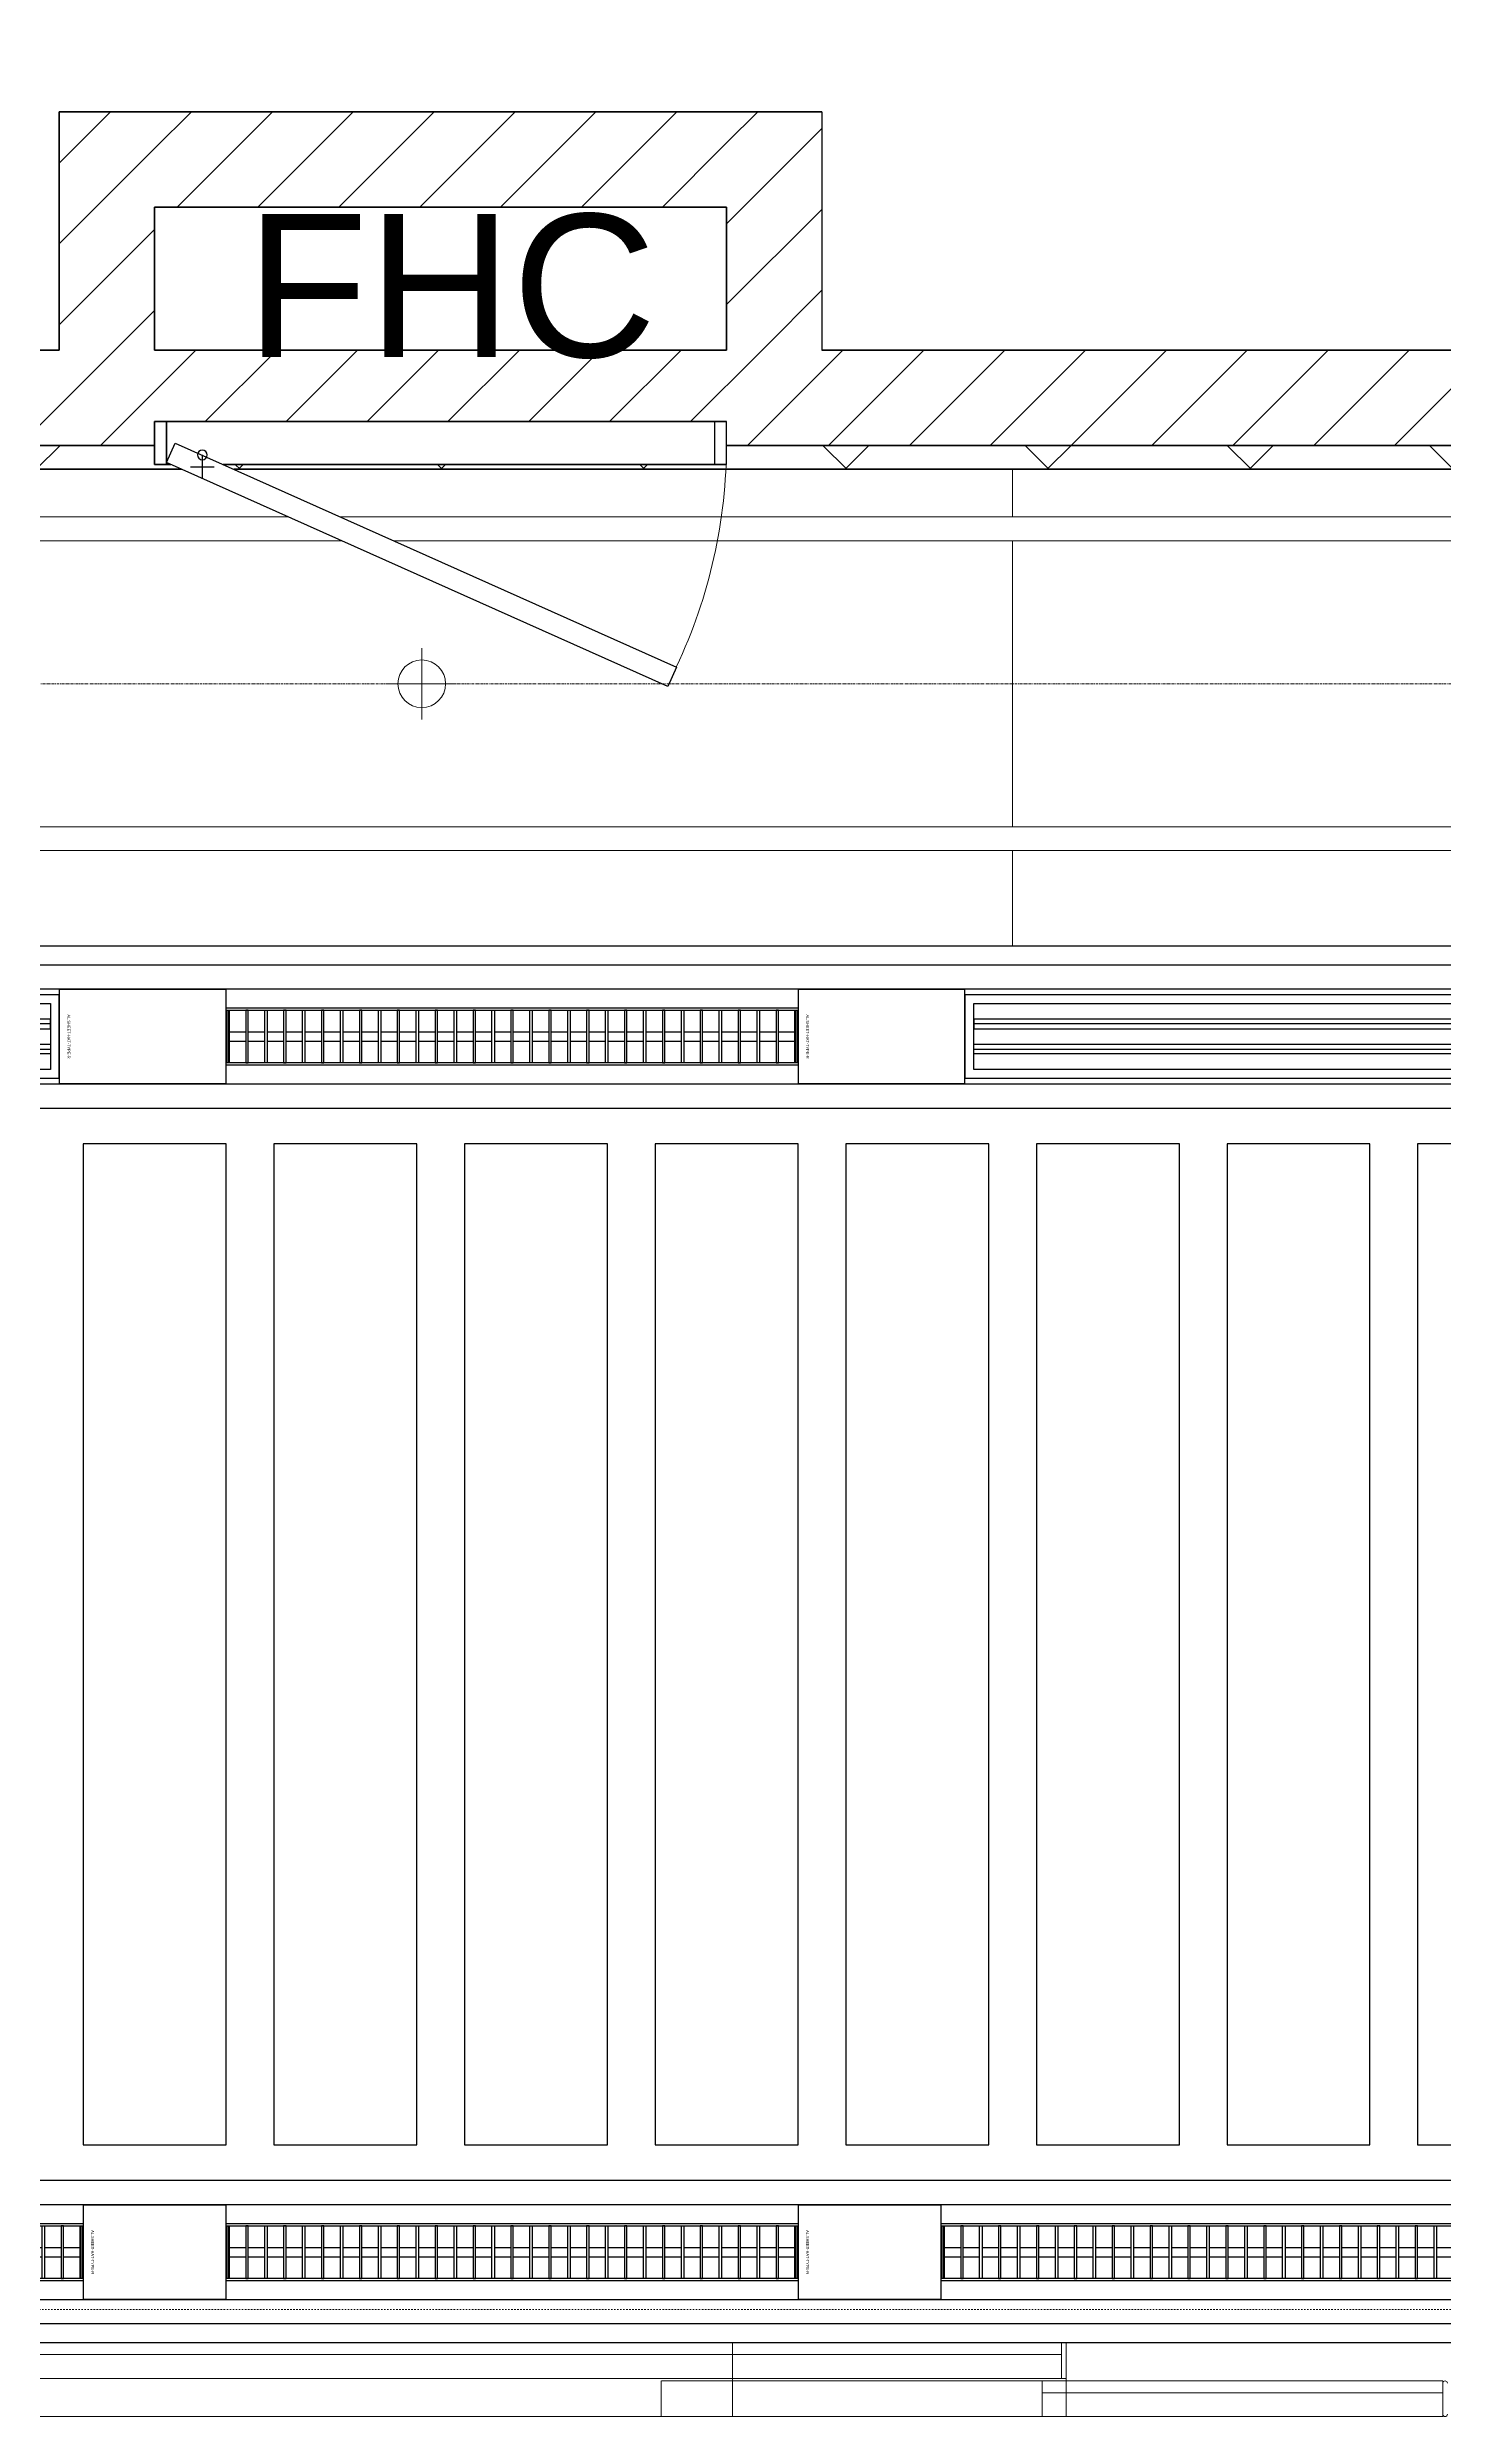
# Model space of a CAD drawing. Header units: millimetres. Extents: x -853228 to -744682, y -17776 to 32484.
# Drawn here: x -811807 to -808878, y -56 to 4914 of the extents above; entities that cross this region are included whole.
import ezdxf
from ezdxf.enums import TextEntityAlignment as Align
from ezdxf.xclip import XClip

# ---------------------------------------------------------------- set-up
doc = ezdxf.new("R2010")
doc.units = ezdxf.units.MM
doc.header["$XCLIPFRAME"] = 0
for name, pattern in [('DASH', [6.35, 3.175, -3.175]), ('DPA_Grid _ Level 100', [10, 5.5, -1.6, 1.3, -1.6]), ('DPA_Hidden 500', [1.4, 0.8, -0.6])]:
    doc.linetypes.add(name, pattern=pattern)
for name, color, linetype in [('000 - WIPEOUT', 250, 'Continuous'), ('001 - ASCESSORIES', 251, 'Continuous'), ('008 - LIGHTING', 1, 'Continuous'), ('A04_TUBE SERIES', 2, 'Continuous'), ('A11_ALU.SOLID SHEET', 2, 'Continuous')]:
    doc.layers.add(name, color=color, linetype=linetype)
for name, color, linetype, lineweight in [('A-DETL-GENF', 2, 'Continuous', 9), ('A-DETL-THIN', 1, 'Continuous', 25), ('A-DOOR', 3, 'Continuous', 25), ('A-DOOR-E', 2, 'Continuous', 25), ('A-DOOR-OPNG', 2, 'Continuous', 9), ('A-FLOR-E', 2, 'Continuous', 35), ('A-GENM', 1, 'Continuous', 9), ('A-GENM-HDLN', 2, 'DPA_Hidden 500', 9), ('A-GLAZ-CURT', 2, 'Continuous', 9), ('A-WALL', 5, 'Continuous', 35), ('A-WALL-FNSH', 2, 'Continuous', 35), ('A-WALL-PATT', 1, 'Continuous', 9), ('E-LITE-EQPM', 2, 'Continuous', 9), ('G-ANNO-TEXT', 3, 'Continuous', 9), ('Q-SPCQ', 2, 'Continuous', 9), ('Q-SPCQ-HDLN', 2, 'DASH', 9), ('S-GRID', 251, 'Continuous', 9)]:
    doc.layers.add(name, color=color, linetype=linetype, lineweight=lineweight)
doc.styles.add('Arial_2', font='arial.ttf', dxfattribs={"height": 300})
pattern_1 = [(45, (0, 0), (-84.852814, 84.852814), [])]

# ---------------------------------------------------------------- blocks, each defined once
blk = doc.blocks.new('DPA_AC-SG-PI - A2_1200x2000 mm-12150596-4281-01 ENLARGED LOWER PLATFORM LEVEL - REFLECTED CEILING PLAN - SHEET 2')
at = {"layer": 'A-DOOR'}
for p, q in [((-575, 75), (-600, 75)), ((-600, 75), (-600, -15)), ((-575, -15), (-575, 75)), ((575, 75), (575, -15)), ((600, 75), (575, 75)), ((600, -15), (600, 75)), ((-600, -15), (-575, -15)), ((575, -15), (600, -15))]:
    blk.add_line(p, q, dxfattribs=at)
at = {"layer": 'A-DOOR', "lineweight": 25}
for p, q in [((-500, 5), (-500, -45)), ((-525, -20), (-475, -20))]:
    blk.add_line(p, q, dxfattribs=at)
for start, end in [(0, 180), (180, 0)]:
    blk.add_arc((-500, 5), 10, start, end, dxfattribs=at)
at = {"layer": 'A-DOOR-E'}
for p, q in [((-600, 75), (600, 75)), ((-600, -15), (-600, 75)), ((-575, 75), (-575, -15)), ((575, 75), (-575, 75)), ((575, 75), (575, -15)), ((600, -15), (600, 75)), ((-575, -11.1), (-556.6, 30)), ((-556.6, 30), (494.9, -439.9)), ((-566.3, -15), (-600, -15)), ((476.5, -480.9), (-575, -11.1)), ((-575, -15), (-566.3, -15)), ((-456, -15), (575, -15)), ((600, -15), (-456, -15)), ((494.9, -439.9), (476.5, -480.9))]:
    blk.add_line(p, q, dxfattribs=at)
at = {"layer": 'A-DOOR-OPNG'}
blk.add_arc((-500, 30.2), 1100, 334.7442, 0, dxfattribs=at)
blk = doc.blocks.new('DPA_Speciality_PlatformScreenDoor - Length_135300-12767973-4281-01 ENLARGED LOWER PLATFORM LEVEL - REFLECTED CEILING PLAN - SHEET 2')
at = {"layer": 'A-GENM'}
for p, q in [((92337.5, -250), (92139.7, -250)), ((92139.7, -250), (92337.5, -250)), ((92232.5, -250), (92142.5, -250)), ((92142.5, -250), (92232.5, -250)), ((92242.5, -250), (92332.5, -250)), ((92332.5, -250), (92242.5, -250)), ((92890.3, -330), (93014.1, -330)), ((92900.9, -330), (92954, -330)), ((92950.4, -330), (93003.5, -330)), ((94490.3, -330), (94614.1, -330)), ((94500.9, -330), (94554, -330)), ((94550.4, -330), (94603.5, -330))]:
    blk.add_line(p, q, dxfattribs=at)
at = {"layer": 'A-GENM-HDLN'}
for p, q in [((92637.5, -175), (92637.5, -250)), ((92637.5, -175), (93487.5, -175)), ((93487.5, -250), (93487.5, -175)), ((92637.5, -250), (93487.5, -250))]:
    blk.add_line(p, q, dxfattribs=at)
at = {"layer": 'Q-SPCQ'}
for p, q in [((92687.5, -175), (91847.5, -175)), ((91847.5, -175), (92687.5, -175)), ((91847.5, -175), (91847.5, -225)), ((91847.5, -175), (91847.5, -225)), ((91847.5, -245), (91847.5, -180)), ((91847.5, -180), (91847.5, -245)), ((91877.5, -175), (92657.5, -175)), ((92657.5, -175), (91877.5, -175)), ((92657.5, -175), (91877.5, -175)), ((91877.5, -175), (92657.5, -175)), ((92637.5, -175), (93337.5, -175)), ((92687.5, -225), (92687.5, -175)), ((92687.5, -175), (92687.5, -225)), ((93337.5, -175), (93337.5, -330)), ((93337.5, -175), (95712.5, -175)), ((93337.5, -330), (93337.5, -175)), ((93337.5, -200), (93337.5, -175.9)), ((93337.5, -175.9), (93337.5, -200)), ((91847.5, -225), (92687.5, -225)), ((92687.5, -225), (91847.5, -225)), ((91847.5, -250), (91847.5, -225)), ((91847.5, -225), (91847.5, -250)), ((92687.5, -225), (91847.5, -225)), ((91847.5, -225), (91847.5, -250)), ((91847.5, -250), (91847.5, -225)), ((91847.5, -225), (92687.5, -225)), ((92687.5, -225), (91847.5, -225)), ((91847.5, -225), (92687.5, -225)), ((92657.5, -225), (91877.5, -225)), ((91877.5, -225), (92657.5, -225)), ((91877.5, -225), (92657.5, -225)), ((92657.5, -225), (91877.5, -225)), ((92637.5, -225), (91897.5, -225)), ((91897.5, -225), (92637.5, -225)), ((92637.5, -225), (91897.5, -225)), ((91897.5, -225), (92637.5, -225)), ((92687.5, -225), (92687.5, -250)), ((92687.5, -225), (92687.5, -250)), ((92687.5, -250), (92687.5, -225)), ((92687.5, -225), (92687.5, -250)), ((93337.5, -305), (93337.5, -200)), ((93337.5, -200), (93337.5, -305)), ((91847.5, -250), (92687.5, -250)), ((92687.5, -250), (91847.5, -250)), ((91847.5, -250), (92687.5, -250)), ((92687.5, -250), (91847.5, -250)), ((92637.5, -250), (91897.5, -250)), ((91897.5, -250), (92637.5, -250)), ((92637.5, -250), (91897.5, -250)), ((91897.5, -250), (92637.5, -250)), ((92637.5, -305), (92637.5, -250)), ((92637.5, -250), (92637.5, -330)), ((92647.5, -255), (92637.5, -255)), ((92637.5, -255), (92637.5, -330)), ((92637.5, -330), (92637.5, -255)), ((92637.5, -255), (92647.5, -255)), ((92647.5, -330), (92647.5, -255)), ((92647.5, -255), (92647.5, -330)), ((93337.5, -255), (92647.5, -255)), ((92647.5, -255), (93337.5, -255)), ((92647.5, -255), (92647.5, -305)), ((92647.5, -255), (92647.5, -305)), ((92697.5, -255), (93277.5, -255)), ((93277.5, -255), (92697.5, -255)), ((93287.5, -255), (92697.5, -255)), ((92697.5, -255), (93287.5, -255)), ((95712.5, -255), (93337.5, -255)), ((93337.5, -255), (95712.5, -255)), ((93337.5, -255), (93337.5, -305)), ((93337.5, -255), (93337.5, -305)), ((93337.5, -305), (93337.5, -255)), ((93337.5, -255), (93337.5, -305)), ((95662.5, -255), (93387.5, -255)), ((93387.5, -255), (95662.5, -255)), ((93397.5, -255), (95652.5, -255)), ((95652.5, -255), (93397.5, -255)), ((92637.5, -329.1), (92637.5, -305)), ((92637.5, -330), (93337.5, -330)), ((92637.5, -330), (92647.5, -330)), ((92647.5, -330), (92637.5, -330)), ((93337.5, -305), (92647.5, -305)), ((92647.5, -305), (93327.5, -305)), ((92647.5, -305), (92647.5, -330)), ((92647.5, -305), (92647.5, -330)), ((92647.5, -305), (93327.5, -305)), ((93327.5, -305), (92647.5, -305)), ((92647.5, -330), (92647.5, -305)), ((92647.5, -305), (92647.5, -330)), ((93337.5, -305), (92647.5, -305)), ((92647.5, -305), (93337.5, -305)), ((93327.5, -330), (92647.5, -330)), ((92647.5, -330), (93337.5, -330)), ((92647.5, -330), (93327.5, -330)), ((93327.5, -330), (92647.5, -330)), ((93277.5, -305), (92697.5, -305)), ((92697.5, -305), (93277.5, -305)), ((93277.5, -305), (92697.5, -305)), ((92697.5, -305), (93277.5, -305)), ((93287.5, -305), (92697.5, -305)), ((92697.5, -305), (93287.5, -305)), ((92697.5, -305), (93277.5, -305)), ((93277.5, -305), (92697.5, -305)), ((93277.5, -330), (92697.5, -330)), ((92697.5, -330), (93277.5, -330)), ((93277.5, -330), (92697.5, -330)), ((92697.5, -330), (93277.5, -330)), ((93327.5, -305), (93337.5, -305)), ((93337.5, -330), (93327.5, -330)), ((93337.5, -329.1), (93337.5, -305)), ((95712.5, -305), (93337.5, -305)), ((93337.5, -305), (93347.5, -305)), ((93337.5, -330), (93337.5, -305)), ((93337.5, -305), (93337.5, -330)), ((95712.5, -305), (93337.5, -305)), ((93337.5, -305), (95712.5, -305)), ((93337.5, -305), (93337.5, -329.1)), ((93337.5, -330), (93337.5, -305)), ((93337.5, -305), (93337.5, -330)), ((93337.5, -330), (95712.5, -330)), ((93347.5, -330), (93337.5, -330)), ((93337.5, -330), (95712.5, -330)), ((93347.5, -305), (95702.5, -305)), ((93347.5, -305), (95702.5, -305)), ((95702.5, -305), (93347.5, -305)), ((95702.5, -330), (93347.5, -330)), ((93347.5, -330), (95702.5, -330)), ((95702.5, -330), (93347.5, -330)), ((95662.5, -305), (93387.5, -305)), ((93387.5, -305), (95662.5, -305)), ((95652.5, -305), (93397.5, -305)), ((93397.5, -305), (95652.5, -305)), ((95652.5, -305), (93397.5, -305)), ((93397.5, -305), (95652.5, -305)), ((93397.5, -305), (95652.5, -305)), ((95652.5, -305), (93397.5, -305)), ((95652.5, -330), (93397.5, -330)), ((93397.5, -330), (95652.5, -330)), ((95652.5, -330), (93397.5, -330)), ((93397.5, -330), (95652.5, -330))]:
    blk.add_line(p, q, dxfattribs=at)
for centre, start, end in [((91842.5, -180), 0, 180), ((91842.5, -180), 0, 45), ((91842.5, -245), 180, 360), ((91842.5, -245), 330, 360)]:
    blk.add_arc(centre, 5, start, end, dxfattribs=at)
at = {"layer": 'Q-SPCQ-HDLN'}
for p, q in [((132340.1, -330), (61742.7, -330)), ((132340.1, -400), (61742.7, -400))]:
    blk.add_line(p, q, dxfattribs=at)
blk = doc.blocks.new('*U393')
at = {"layer": 'S-GRID', "linetype": 'DPA_Grid _ Level 100'}
blk.add_line((22800, 0), (-50209.7, 0), dxfattribs=at)
blk = doc.blocks.new('System Panel - DPA-AR_Metal Ceiling Rectangular Panel-V23-4281-01 ENLARGED LOWER PLATFORM LEVEL - REFLECTED CEILING PLAN - SHEET 2')
at = {"layer": 'A-GLAZ-CURT'}
for p, q in [((-846107.3, 4029), (-846107.3, 3929)), ((-846107.3, 3929), (-846107.3, 4029)), ((-843982.3, 3929), (-843982.3, 4029)), ((-843982.3, 4029), (-843982.3, 3929)), ((-846107.3, 3929), (-845502.5, 3929)), ((-845502.5, 3929), (-846107.3, 3929)), ((-845392.2, 3929), (-843982.3, 3929)), ((-843982.3, 3929), (-845392.2, 3929))]:
    blk.add_line(p, q, dxfattribs=at)
blk = doc.blocks.new('System Panel - DPA-AR_Metal Ceiling Rectangular Panel-V24-4281-01 ENLARGED LOWER PLATFORM LEVEL - REFLECTED CEILING PLAN - SHEET 2')
at = {"layer": 'A-GLAZ-CURT'}
for p, q in [((-843982.3, 4029), (-843982.3, 3929)), ((-843982.3, 3929), (-843982.3, 4029)), ((-841582.3, 3929), (-841582.3, 4029)), ((-841582.3, 4029), (-841582.3, 3929)), ((-843982.3, 3929), (-841582.3, 3929)), ((-841582.3, 3929), (-843982.3, 3929))]:
    blk.add_line(p, q, dxfattribs=at)
blk = doc.blocks.new('System Panel - DPA-AR_Metal Ceiling Rectangular Panel-V16-4281-01 ENLARGED LOWER PLATFORM LEVEL - REFLECTED CEILING PLAN - SHEET 2')
at = {"layer": 'A-GLAZ-CURT'}
for p, q in [((-814257.4, 4129), (-816382.4, 4129)), ((-816382.4, 4129), (-816382.4, 3929)), ((-816382.4, 3929), (-816382.4, 4129)), ((-816382.4, 4129), (-814257.4, 4129)), ((-814257.4, 3929), (-814257.4, 4129)), ((-814257.4, 4129), (-814257.4, 3929)), ((-816382.4, 3929), (-814257.4, 3929)), ((-814257.4, 3929), (-816382.4, 3929))]:
    blk.add_line(p, q, dxfattribs=at)
blk = doc.blocks.new('System Panel - DPA-AR_Metal Ceiling Rectangular Panel-V15-4281-01 ENLARGED LOWER PLATFORM LEVEL - REFLECTED CEILING PLAN - SHEET 2')
at = {"layer": 'A-GLAZ-CURT'}
for p, q in [((-816382.4, 4129), (-818782.4, 4129)), ((-818782.4, 4129), (-818782.4, 3929)), ((-818782.4, 3929), (-818782.4, 4129)), ((-818782.4, 4129), (-816382.4, 4129)), ((-816382.4, 3929), (-816382.4, 4129)), ((-816382.4, 4129), (-816382.4, 3929)), ((-818782.4, 3929), (-816382.4, 3929)), ((-816382.4, 3929), (-818782.4, 3929))]:
    blk.add_line(p, q, dxfattribs=at)
blk = doc.blocks.new('System Panel - DPA-AR_Metal Ceiling Rectangular Panel-V28-4281-01 ENLARGED LOWER PLATFORM LEVEL - REFLECTED CEILING PLAN - SHEET 2')
at = {"layer": 'A-GLAZ-CURT'}
for p, q in [((-845390.6, 3879), (-846107.3, 3879)), ((-846107.3, 3879), (-846107.3, 3279)), ((-846107.3, 3279), (-846107.3, 3879)), ((-846107.3, 3879), (-845390.6, 3879)), ((-843982.3, 3879), (-845280.3, 3879)), ((-845280.3, 3879), (-843982.3, 3879)), ((-843982.3, 3279), (-843982.3, 3879)), ((-843982.3, 3879), (-843982.3, 3279)), ((-846107.3, 3279), (-843982.3, 3279)), ((-843982.3, 3279), (-846107.3, 3279))]:
    blk.add_line(p, q, dxfattribs=at)
blk = doc.blocks.new('System Panel - DPA-AR_Metal Ceiling Rectangular Panel-13139299-4281-01 ENLARGED LOWER PLATFORM LEVEL - REFLECTED CEILING PLAN - SHEET 2')
at = {"layer": 'A-GLAZ-CURT'}
for p, q in [((-818782.4, 3879), (-821182.4, 3879)), ((-821182.4, 3879), (-821182.4, 3279)), ((-821182.4, 3279), (-821182.4, 3879)), ((-821182.4, 3879), (-818782.4, 3879)), ((-818782.4, 3279), (-818782.4, 3879)), ((-818782.4, 3879), (-818782.4, 3279)), ((-821182.4, 3279), (-818782.4, 3279)), ((-818782.4, 3279), (-821182.4, 3279))]:
    blk.add_line(p, q, dxfattribs=at)
blk = doc.blocks.new('*U516')
at = {"layer": 'A-GLAZ-CURT'}
for name, p in [('System Panel - DPA-AR_Metal Ceiling Rectangular Panel-V23-4281-01 ENLARGED LOWER PLATFORM LEVEL - REFLECTED CEILING PLAN - SHEET 2', (835882.4, -3579)), ('System Panel - DPA-AR_Metal Ceiling Rectangular Panel-V24-4281-01 ENLARGED LOWER PLATFORM LEVEL - REFLECTED CEILING PLAN - SHEET 2', (835882.4, -3579)), ('System Panel - DPA-AR_Metal Ceiling Rectangular Panel-V28-4281-01 ENLARGED LOWER PLATFORM LEVEL - REFLECTED CEILING PLAN - SHEET 2', (835882.4, -3579)), ('System Panel - DPA-AR_Metal Ceiling Rectangular Panel-13139299-4281-01 ENLARGED LOWER PLATFORM LEVEL - REFLECTED CEILING PLAN - SHEET 2', (813082.4, -3579)), ('System Panel - DPA-AR_Metal Ceiling Rectangular Panel-V16-4281-01 ENLARGED LOWER PLATFORM LEVEL - REFLECTED CEILING PLAN - SHEET 2', (806157.4, -4479)), ('System Panel - DPA-AR_Metal Ceiling Rectangular Panel-V15-4281-01 ENLARGED LOWER PLATFORM LEVEL - REFLECTED CEILING PLAN - SHEET 2', (810682.4, -4479))]:
    blk.add_blockref(name, p, dxfattribs=at)
blk = doc.blocks.new('DPA_AC-SG-PI - A2_1200x2000 mm-12150596-4180-01 LOWER PLATFORM LEVEL - REFLECTED CEILING PLAN')
at = {"layer": 'A-DOOR', "lineweight": 9}
for p, q in [((-575, 75), (-600, 75)), ((-600, 75), (-600, -15)), ((-575, -15), (-575, 75)), ((575, 75), (575, -15)), ((600, 75), (575, 75)), ((600, -15), (600, 75)), ((-600, -15), (-575, -15)), ((575, -15), (600, -15))]:
    blk.add_line(p, q, dxfattribs=at)
at = {"layer": 'A-DOOR'}
for p, q in [((-500, 5), (-500, -45)), ((-525, -20), (-475, -20))]:
    blk.add_line(p, q, dxfattribs=at)
for start, end in [(0, 180), (180, 0)]:
    blk.add_arc((-500, 5), 10, start, end, dxfattribs=at)
at = {"layer": 'A-DOOR-E'}
for p, q in [((-600, 75), (600, 75)), ((-600, -15), (-600, 75)), ((-575, 75), (-575, -15)), ((575, 75), (-575, 75)), ((575, 75), (575, -15)), ((600, -15), (600, 75)), ((-575, -11.1), (-556.6, 30)), ((-556.6, 30), (494.9, -439.9)), ((-566.3, -15), (-600, -15)), ((476.5, -480.9), (-575, -11.1)), ((-575, -15), (-566.3, -15)), ((-456, -15), (575, -15)), ((600, -15), (-456, -15)), ((494.9, -439.9), (476.5, -480.9))]:
    blk.add_line(p, q, dxfattribs=at)
at = {"layer": 'A-DOOR-OPNG'}
blk.add_arc((-500, 30.2), 1100, 334.7442, 0, dxfattribs=at)
blk = doc.blocks.new('DPA_Speciality_PlatformScreenDoor - Length_135300-12767973-4180-01 LOWER PLATFORM LEVEL - REFLECTED CEILING PLAN')
at = {"layer": 'A-GENM'}
for p, q in [((92232.5, -250), (92142.5, -250)), ((92142.5, -250), (92232.5, -250)), ((92337.5, -250), (92147.4, -250)), ((92147.4, -250), (92337.5, -250)), ((92242.5, -250), (92332.5, -250)), ((92332.5, -250), (92242.5, -250)), ((92890.3, -330), (93014.1, -330)), ((92903.4, -330), (92954, -330)), ((92950.4, -330), (93003.5, -330)), ((94490.3, -330), (94614.1, -330)), ((94500.9, -330), (94554, -330)), ((94550.4, -330), (94603.5, -330))]:
    blk.add_line(p, q, dxfattribs=at)
at = {"layer": 'A-GENM-HDLN'}
for p, q in [((92637.5, -175), (92637.5, -250)), ((92637.5, -175), (93487.5, -175)), ((93487.5, -250), (93487.5, -175)), ((92637.5, -250), (93487.5, -250))]:
    blk.add_line(p, q, dxfattribs=at)
at = {"layer": 'Q-SPCQ'}
for p, q in [((92687.5, -175), (91847.5, -175)), ((91847.5, -175), (92687.5, -175)), ((91847.5, -175), (91847.5, -225)), ((91847.5, -175), (91847.5, -225)), ((91847.5, -245), (91847.5, -180)), ((91847.5, -180), (91847.5, -245)), ((91877.5, -175), (92657.5, -175)), ((92657.5, -175), (91877.5, -175)), ((92657.5, -175), (91877.5, -175)), ((91877.5, -175), (92657.5, -175)), ((92637.5, -175), (93337.5, -175)), ((92687.5, -225), (92687.5, -175)), ((92687.5, -175), (92687.5, -225)), ((93337.5, -175), (93337.5, -330)), ((93337.5, -175), (95712.5, -175)), ((93337.5, -330), (93337.5, -175)), ((93337.5, -200), (93337.5, -187.5)), ((93337.5, -187.5), (93337.5, -200)), ((91847.5, -225), (92687.5, -225)), ((92687.5, -225), (91847.5, -225)), ((91847.5, -250), (91847.5, -225)), ((91847.5, -225), (91847.5, -250)), ((92687.5, -225), (91847.5, -225)), ((91847.5, -225), (91847.5, -250)), ((91847.5, -250), (91847.5, -225)), ((91847.5, -225), (92687.5, -225)), ((92687.5, -225), (91847.5, -225)), ((91847.5, -225), (92687.5, -225)), ((92657.5, -225), (91877.5, -225)), ((91877.5, -225), (92657.5, -225)), ((91877.5, -225), (92657.5, -225)), ((92657.5, -225), (91877.5, -225)), ((92637.5, -225), (91897.5, -225)), ((91897.5, -225), (92637.5, -225)), ((92637.5, -225), (91897.5, -225)), ((91897.5, -225), (92637.5, -225)), ((92687.5, -225), (92687.5, -250)), ((92687.5, -225), (92687.5, -250)), ((92687.5, -250), (92687.5, -225)), ((92687.5, -225), (92687.5, -250)), ((93337.5, -305), (93337.5, -200)), ((93337.5, -200), (93337.5, -305)), ((91847.5, -250), (92687.5, -250)), ((92687.5, -250), (91847.5, -250)), ((91847.5, -250), (92687.5, -250)), ((92687.5, -250), (91847.5, -250)), ((92637.5, -250), (91897.5, -250)), ((91897.5, -250), (92637.5, -250)), ((92637.5, -250), (91897.5, -250)), ((91897.5, -250), (92637.5, -250)), ((92637.5, -305), (92637.5, -250)), ((92637.5, -250), (92637.5, -330)), ((92647.5, -255), (92637.5, -255)), ((92637.5, -255), (92637.5, -330)), ((92637.5, -330), (92637.5, -255)), ((92637.5, -255), (92647.5, -255)), ((92647.5, -330), (92647.5, -255)), ((92647.5, -255), (92647.5, -330)), ((93337.5, -255), (92647.5, -255)), ((92647.5, -255), (93337.5, -255)), ((92647.5, -255), (92647.5, -305)), ((92647.5, -255), (92647.5, -305)), ((92697.5, -255), (93277.5, -255)), ((93277.5, -255), (92697.5, -255)), ((93287.5, -255), (92697.5, -255)), ((92697.5, -255), (93287.5, -255)), ((95712.5, -255), (93337.5, -255)), ((93337.5, -255), (95712.5, -255)), ((93337.5, -255), (93337.5, -305)), ((93337.5, -255), (93337.5, -305)), ((93337.5, -305), (93337.5, -255)), ((93337.5, -255), (93337.5, -305)), ((95662.5, -255), (93387.5, -255)), ((93387.5, -255), (95662.5, -255)), ((93397.5, -255), (95652.5, -255)), ((95652.5, -255), (93397.5, -255)), ((92637.5, -317.5), (92637.5, -305)), ((92637.5, -330), (93337.5, -330)), ((92637.5, -330), (92647.5, -330)), ((92647.5, -330), (92637.5, -330)), ((93337.5, -305), (92647.5, -305)), ((92647.5, -305), (93327.5, -305)), ((92647.5, -305), (92647.5, -330)), ((92647.5, -305), (92647.5, -330)), ((92647.5, -305), (93327.5, -305)), ((93327.5, -305), (92647.5, -305)), ((92647.5, -330), (92647.5, -305)), ((92647.5, -305), (92647.5, -330)), ((93337.5, -305), (92647.5, -305)), ((92647.5, -305), (93337.5, -305)), ((93327.5, -330), (92647.5, -330)), ((92647.5, -330), (93337.5, -330)), ((92647.5, -330), (93327.5, -330)), ((93327.5, -330), (92647.5, -330)), ((93277.5, -305), (92697.5, -305)), ((92697.5, -305), (93277.5, -305)), ((93277.5, -305), (92697.5, -305)), ((92697.5, -305), (93277.5, -305)), ((93287.5, -305), (92697.5, -305)), ((92697.5, -305), (93287.5, -305)), ((92697.5, -305), (93277.5, -305)), ((93277.5, -305), (92697.5, -305)), ((93277.5, -330), (92697.5, -330)), ((92697.5, -330), (93277.5, -330)), ((93277.5, -330), (92697.5, -330)), ((92697.5, -330), (93277.5, -330)), ((93327.5, -305), (93337.5, -305)), ((93337.5, -330), (93327.5, -330)), ((93337.5, -317.5), (93337.5, -305)), ((95712.5, -305), (93337.5, -305)), ((93337.5, -305), (93347.5, -305)), ((93337.5, -330), (93337.5, -305)), ((93337.5, -305), (93337.5, -330)), ((95712.5, -305), (93337.5, -305)), ((93337.5, -305), (95712.5, -305)), ((93337.5, -305), (93337.5, -317.5)), ((93337.5, -330), (93337.5, -305)), ((93337.5, -305), (93337.5, -330)), ((93337.5, -330), (95712.5, -330)), ((93347.5, -330), (93337.5, -330)), ((93337.5, -330), (95712.5, -330)), ((93347.5, -305), (95702.5, -305)), ((93347.5, -305), (95702.5, -305)), ((95702.5, -305), (93347.5, -305)), ((95702.5, -330), (93347.5, -330)), ((93347.5, -330), (95702.5, -330)), ((95702.5, -330), (93347.5, -330)), ((95662.5, -305), (93387.5, -305)), ((93387.5, -305), (95662.5, -305)), ((95652.5, -305), (93397.5, -305)), ((93397.5, -305), (95652.5, -305)), ((95652.5, -305), (93397.5, -305)), ((93397.5, -305), (95652.5, -305)), ((93397.5, -305), (95652.5, -305)), ((95652.5, -305), (93397.5, -305)), ((95652.5, -330), (93397.5, -330)), ((93397.5, -330), (95652.5, -330)), ((95652.5, -330), (93397.5, -330)), ((93397.5, -330), (95652.5, -330))]:
    blk.add_line(p, q, dxfattribs=at)
for centre, start, end in [((91842.5, -180), 0, 180), ((91842.5, -180), 0, 180), ((91842.5, -245), 180, 360), ((91842.5, -245), 180, 360)]:
    blk.add_arc(centre, 5, start, end, dxfattribs=at)
at = {"layer": 'Q-SPCQ-HDLN'}
for p, q in [((135200, -330), (-100, -330)), ((135200, -400), (-100, -400))]:
    blk.add_line(p, q, dxfattribs=at)
blk = doc.blocks.new('LGF_DL_SAA_LowPower_DL1a - LGF_DL_SAA_LowPower_DL1a-8832329-4180-01 LOWER PLATFORM LEVEL - REFLECTED CEILING PLAN')
at = {"layer": 'A-DETL-GENF'}
for p, q in [((0, 75), (0, -75)), ((72.5, 0), (-72.5, 0))]:
    blk.add_line(p, q, dxfattribs=at)
blk.add_circle((0, 0), 50, dxfattribs=at)
blk = doc.blocks.new('C-1-PP19-AR-4180-01-B_20250908-040939_EXDOWNLIGHT')
at = {"layer": 'A-DOOR-E'}
blk.add_blockref('DPA_AC-SG-PI - A2_1200x2000 mm-12150596-4180-01 LOWER PLATFORM LEVEL - REFLECTED CEILING PLAN', (-66300, 475), dxfattribs=at)
at = {"layer": 'E-LITE-EQPM', "extrusion": (0, 0, -1), "rotation": 180}
blk.add_blockref('LGF_DL_SAA_LowPower_DL1a - LGF_DL_SAA_LowPower_DL1a-8832329-4180-01 LOWER PLATFORM LEVEL - REFLECTED CEILING PLAN', (66339.5, 0), dxfattribs=at)
at = {"layer": 'Q-SPCQ', "rotation": 180}
blk.add_blockref('DPA_Speciality_PlatformScreenDoor - Length_135300-12767973-4180-01 LOWER PLATFORM LEVEL - REFLECTED CEILING PLAN', (27650, -3810), dxfattribs=at)
blk = doc.blocks.new('*U629')
at = {"layer": '001 - ASCESSORIES', "color": 0, "linetype": 'ByBlock'}
blk.add_lwpolyline([(800, 87.5), (-800, 87.5), (-800, -87.5), (800, -87.5)], close=True, dxfattribs=at)
at = {"layer": '001 - ASCESSORIES', "linetype": 'ByBlock'}
for points in [[(-781.5, 69), (781.5, 69), (781.5, -69), (-781.5, -69)], [(781.5, 36.3), (-781.5, 36.3), (-781.5, 16.3), (781.5, 16.3)], [(-781.5, -16.3), (781.5, -16.3), (781.5, -36.3), (-781.5, -36.3)]]:
    blk.add_lwpolyline(points, close=True, dxfattribs=at)
for points in [[(781.5, 26.3), (-781.5, 26.3)], [(-781.5, -26.3), (781.5, -26.3)]]:
    blk.add_lwpolyline(points, dxfattribs=at)
blk = doc.blocks.new('*U627')
at = {"color": 1}
blk.add_wipeout([(600, -60), (-600, -60), (-600, 60), (600, 60)], dxfattribs=at).dxf.layer = '000 - WIPEOUT'
at = {"layer": '001 - ASCESSORIES', "color": 0}
blk.add_lwpolyline([(600, -60), (-600, -60), (-600, 60), (600, 60)], close=True, dxfattribs=at)
at = {"layer": '001 - ASCESSORIES'}
for points in [[(-593.5, -55), (-598.5, -55), (-598.5, 55), (-593.5, 55)], [(595, -55), (-595, -55), (-595, 55), (595, 55)], [(-558.8, -55), (-553.8, -55), (-553.8, 55), (-558.8, 55)], [(-514, -55), (-519, -55), (-519, 55), (-514, 55)], [(-479.3, -55), (-474.3, -55), (-474.3, 55), (-479.3, 55)], [(-434.6, -55), (-439.6, -55), (-439.6, 55), (-434.6, 55)], [(-399.8, -55), (-394.8, -55), (-394.8, 55), (-399.8, 55)], [(-355.1, -55), (-360.1, -55), (-360.1, 55), (-355.1, 55)], [(-320.4, -55), (-315.4, -55), (-315.4, 55), (-320.4, 55)], [(-275.6, -55), (-280.6, -55), (-280.6, 55), (-275.6, 55)], [(-240.9, -55), (-235.9, -55), (-235.9, 55), (-240.9, 55)], [(-196.2, -55), (-201.2, -55), (-201.2, 55), (-196.2, 55)], [(-161.4, -55), (-156.4, -55), (-156.4, 55), (-161.4, 55)], [(-116.7, -55), (-121.7, -55), (-121.7, 55), (-116.7, 55)], [(-82, -55), (-77, -55), (-77, 55), (-82, 55)], [(-37.2, -55), (-42.2, -55), (-42.2, 55), (-37.2, 55)], [(-2.5, -55), (2.5, -55), (2.5, 55), (-2.5, 55)], [(42.2, -55), (37.2, -55), (37.2, 55), (42.2, 55)], [(77, -55), (82, -55), (82, 55), (77, 55)], [(121.7, -55), (116.7, -55), (116.7, 55), (121.7, 55)], [(156.4, -55), (161.4, -55), (161.4, 55), (156.4, 55)], [(201.2, -55), (196.2, -55), (196.2, 55), (201.2, 55)], [(235.9, -55), (240.9, -55), (240.9, 55), (235.9, 55)], [(280.6, -55), (275.6, -55), (275.6, 55), (280.6, 55)], [(315.4, -55), (320.4, -55), (320.4, 55), (315.4, 55)], [(360.1, -55), (355.1, -55), (355.1, 55), (360.1, 55)], [(394.8, -55), (399.8, -55), (399.8, 55), (394.8, 55)], [(439.6, -55), (434.6, -55), (434.6, 55), (439.6, 55)], [(474.3, -55), (479.3, -55), (479.3, 55), (474.3, 55)], [(519, -55), (514, -55), (514, 55), (519, 55)], [(553.8, -55), (558.8, -55), (558.8, 55), (553.8, 55)], [(598.5, -55), (593.5, -55), (593.5, 55), (598.5, 55)]]:
    blk.add_lwpolyline(points, close=True, dxfattribs=at)
for points in [[(-593.5, 10), (-558.8, 10)], [(-553.8, 10), (-519, 10)], [(-514, 10), (-479.3, 10)], [(-474.3, 10), (-439.6, 10)], [(-434.6, 10), (-399.8, 10)], [(-394.8, 10), (-360.1, 10)], [(-355.1, 10), (-320.4, 10)], [(-315.4, 10), (-280.6, 10)], [(-275.6, 10), (-240.9, 10)], [(-235.9, 10), (-201.2, 10)], [(-196.2, 10), (-161.4, 10)], [(-156.4, 10), (-121.7, 10)], [(-116.7, 10), (-82, 10)], [(-77, 10), (-42.2, 10)], [(-37.2, 10), (-2.5, 10)], [(2.5, 10), (37.2, 10)], [(42.2, 10), (77, 10)], [(82, 10), (116.7, 10)], [(121.7, 10), (156.4, 10)], [(161.4, 10), (196.2, 10)], [(201.2, 10), (235.9, 10)], [(240.9, 10), (275.6, 10)], [(280.6, 10), (315.4, 10)], [(320.4, 10), (355.1, 10)], [(360.1, 10), (394.8, 10)], [(399.8, 10), (434.6, 10)], [(439.6, 10), (474.3, 10)], [(479.3, 10), (514, 10)], [(519, 10), (553.8, 10)], [(558.8, 10), (593.5, 10)], [(-593.5, -10), (-558.8, -10)], [(-553.8, -10), (-519, -10)], [(-514, -10), (-479.3, -10)], [(-474.3, -10), (-439.6, -10)], [(-434.6, -10), (-399.8, -10)], [(-394.8, -10), (-360.1, -10)], [(-355.1, -10), (-320.4, -10)], [(-315.4, -10), (-280.6, -10)], [(-275.6, -10), (-240.9, -10)], [(-235.9, -10), (-201.2, -10)], [(-196.2, -10), (-161.4, -10)], [(-156.4, -10), (-121.7, -10)], [(-116.7, -10), (-82, -10)], [(-77, -10), (-42.2, -10)], [(-37.2, -10), (-2.5, -10)], [(2.5, -10), (37.2, -10)], [(42.2, -10), (77, -10)], [(82, -10), (116.7, -10)], [(121.7, -10), (156.4, -10)], [(161.4, -10), (196.2, -10)], [(201.2, -10), (235.9, -10)], [(240.9, -10), (275.6, -10)], [(280.6, -10), (315.4, -10)], [(320.4, -10), (355.1, -10)], [(360.1, -10), (394.8, -10)], [(399.8, -10), (434.6, -10)], [(439.6, -10), (474.3, -10)], [(479.3, -10), (514, -10)], [(519, -10), (553.8, -10)], [(558.8, -10), (593.5, -10)]]:
    blk.add_lwpolyline(points, dxfattribs=at)
blk = doc.blocks.new('*U880')
at = {"layer": 'A11_ALU.SOLID SHEET', "color": 0}
blk.add_lwpolyline([(350, -98.8), (350, 98.8), (0, 98.8), (0, -98.8)], close=True, dxfattribs=at)
at = {"layer": 'Defpoints', "color": 250}
blk.add_point((0, 0), dxfattribs=at)
blk.add_text('AL.SHEET-HAT-TYPE-R', height=6, rotation=270, dxfattribs=at).set_placement((15, 0), align=Align.BOTTOM_CENTER)
blk = doc.blocks.new('*U882')
blk.add_attdef('EXTR.OVL-LENGTH_', (-25, -59.1), '', height=5)
blk.add_wipeout([(-25, 0), (25, 0), (25, 67400), (-25, 67400)]).dxf.layer = '000 - WIPEOUT'
at = {"layer": 'A04_TUBE SERIES', "color": 0}
blk.add_lwpolyline([(-25, 0), (25, 0), (25, 67400), (-25, 67400)], close=True, dxfattribs=at)
blk = doc.blocks.new('*U883')
blk.add_attdef('EXTR.OVL-LENGTH_', (-25, -59.1), '', height=5)
blk.add_wipeout([(-25, 0), (25, 0), (25, 67400), (-25, 67400)]).dxf.layer = '000 - WIPEOUT'
at = {"layer": 'A04_TUBE SERIES', "color": 0}
blk.add_lwpolyline([(-25, 0), (25, 0), (25, 67400), (-25, 67400)], close=True, dxfattribs=at)
blk = doc.blocks.new('*U881')
at = {"layer": 'A11_ALU.SOLID SHEET', "color": 0}
blk.add_lwpolyline([(300, -98.8), (300, 98.8), (0, 98.8), (0, -98.8)], close=True, dxfattribs=at)
at = {"layer": 'Defpoints', "color": 250}
blk.add_point((0, 0), dxfattribs=at)
blk.add_text('AL.SHEET-HAT-TYPE-R', height=6, rotation=270, dxfattribs=at).set_placement((15, 0), align=Align.BOTTOM_CENTER)
blk = doc.blocks.new('*U884')
blk.add_attdef('EXTR.OVL-LENGTH_', (-25, -59.1), '', height=5)
blk.add_wipeout([(-25, 0), (25, 0), (25, 67400), (-25, 67400)]).dxf.layer = '000 - WIPEOUT'
at = {"layer": 'A04_TUBE SERIES', "color": 0}
blk.add_lwpolyline([(-25, 0), (25, 0), (25, 67400), (-25, 67400)], close=True, dxfattribs=at)
blk = doc.blocks.new('*U885')
blk.add_attdef('EXTR.OVL-LENGTH_', (-25, -59.1), '', height=5)
blk.add_wipeout([(-25, 0), (25, 0), (25, 67400), (-25, 67400)]).dxf.layer = '000 - WIPEOUT'
at = {"layer": 'A04_TUBE SERIES', "color": 0}
blk.add_lwpolyline([(-25, 0), (25, 0), (25, 67400), (-25, 67400)], close=True, dxfattribs=at)
blk = doc.blocks.new('*U891')
at = {"color": 3}
for points in [[(-1050, -6450), (1050, -6450), (1050, -6750), (-1050, -6750)], [(-1050, -6850), (1050, -6850), (1050, -7150), (-1050, -7150)], [(-1050, -7250), (1050, -7250), (1050, -7550), (-1050, -7550)], [(-1050, -7650), (1050, -7650), (1050, -7950), (-1050, -7950)], [(-1050, -8050), (1050, -8050), (1050, -8350), (-1050, -8350)], [(-1050, -8450), (1050, -8450), (1050, -8750), (-1050, -8750)], [(-1050, -8850), (1050, -8850), (1050, -9150), (-1050, -9150)], [(-1050, -9250), (1050, -9250), (1050, -9550), (-1050, -9550)]]:
    blk.add_wipeout(points, dxfattribs=at).dxf.layer = '000 - WIPEOUT'
at = {"layer": 'A11_ALU.SOLID SHEET', "color": 0, "linetype": 'ByBlock'}
for points in [[(-1050, -6750), (1050, -6750), (1050, -6450), (-1050, -6450)], [(-1050, -7150), (1050, -7150), (1050, -6850), (-1050, -6850)], [(-1050, -7550), (1050, -7550), (1050, -7250), (-1050, -7250)], [(-1050, -7950), (1050, -7950), (1050, -7650), (-1050, -7650)], [(-1050, -8350), (1050, -8350), (1050, -8050), (-1050, -8050)], [(-1050, -8750), (1050, -8750), (1050, -8450), (-1050, -8450)], [(-1050, -9150), (1050, -9150), (1050, -8850), (-1050, -8850)], [(-1050, -9550), (1050, -9550), (1050, -9250), (-1050, -9250)]]:
    blk.add_lwpolyline(points, close=True, dxfattribs=at)
blk = doc.blocks.new('*U986')
blk.add_lwpolyline([(-107450, -550), (27650, -550), (27650, -3480), (-107450, -3480)], close=True)
at = {"layer": '008 - LIGHTING'}
for p in [(-67900, -740), (-67900, -740), (-67900, -740), (-64400, -740), (-64400, -740), (-64400, -740)]:
    blk.add_blockref('*U629', p, dxfattribs=at)
at = {"layer": 'A11_ALU.SOLID SHEET', "color": 1}
for name, p in [('*U880', (-67100, -740)), ('*U880', (-65550, -740)), ('*U881', (-67050, -3290)), ('*U881', (-65550, -3290))]:
    blk.add_blockref(name, p, dxfattribs=at)
at = {"layer": '008 - LIGHTING'}
for p in [(-66150, -740), (-67650, -3290), (-66150, -3290), (-64650, -3290)]:
    blk.add_blockref('*U627', p, dxfattribs=at)
at = {"layer": 'A04_TUBE SERIES', "linetype": 'ByBlock', "rotation": 270}
for name, p in [('*U883', (-107350, -615)), ('*U882', (-107350, -865)), ('*U884', (-107350, -3165)), ('*U885', (-107350, -3415))]:
    blk.add_blockref(name, p, dxfattribs=at)
at = {"layer": 'A11_ALU.SOLID SHEET', "linetype": 'ByBlock', "rotation": 90}
blk.add_blockref('*U891', (-73500, -2015), dxfattribs=at)
at = {"layer": '008 - LIGHTING'}
for p in [(-66150, -740), (-67650, -3290), (-66150, -3290), (-64650, -3290)]:
    blk.add_blockref('*U627', p, dxfattribs=at)
for p in [(-66150, -740), (-67650, -3290), (-66150, -3290), (-64650, -3290)]:
    blk.add_blockref('*U627', p, dxfattribs=at)

msp = doc.modelspace()

# ---------------------------------------------------------------- block references
ref = msp.add_blockref('*U986', (-744682.4, 3579))
XClip(ref).set_block_clipping_path([(-104690.1238047113, -9620.0077451946), (-34092.6543255158, 14393.0014498748)])

# ---------------------------------------------------------------- next in the draw order: hatches: boundary and pattern name
at = {"layer": 'A-WALL-PATT', "lineweight": 9}
h = msp.add_hatch(dxfattribs=at)
h.set_pattern_fill('FP_2', color=256, style=0, pattern_type=2)
h.set_pattern_definition(pattern_1)
h.paths.add_polyline_path([(-811582.4, 4279), (-811582.4, 4779), (-811782.4, 4778.8), (-811782.4, 4279)])
h = msp.add_hatch(dxfattribs=at)
h.set_pattern_fill('FP_2', color=256, style=0, pattern_type=2)
h.set_pattern_definition(pattern_1)
h.paths.add_polyline_path([(-810382.4, 4579), (-810382.4, 4779), (-811582.4, 4779), (-811582.4, 4579), (-810735.7, 4579)])
h = msp.add_hatch(dxfattribs=at)
h.set_pattern_fill('FP_2', color=256, style=0, pattern_type=2)
h.set_pattern_definition(pattern_1)
h.paths.add_polyline_path([(-810382.4, 4279), (-810182.6, 4279.3), (-810182.6, 4779), (-810382.4, 4779), (-810382.4, 4579)])
h = msp.add_hatch(dxfattribs=at)
h.set_pattern_fill('FP_2', color=256, style=0, pattern_type=2)
h.set_pattern_definition(pattern_1)
h.paths.add_polyline_path([(-801939.8, 4079), (-801517.4, 4079), (-801517.4, 4279), (-803067.4, 4279), (-803067.4, 4079), (-802832.3, 4079)])
h.paths.add_polyline_path([(-806352.2, 4079), (-806067.4, 4079), (-806067.4, 4279), (-813937.3, 4279), (-813937.3, 4079), (-811582.4, 4079), (-811582.4, 4129), (-810382.4, 4129), (-810382.4, 4079), (-807455.3, 4079)])
h = msp.add_hatch(dxfattribs=at)
h.set_pattern_fill('FP_3', color=256, style=0, pattern_type=2)
h.set_pattern_definition([(45, (0, 0), (-212.13203, 212.13203), []), (135, (0, 0), (-212.13203, -212.13203), [])])
h.paths.add_polyline_path([(-802832.3, 4029), (-802832.3, 4079), (-803067.4, 4079), (-803067.4, 4029), (-803042.9, 4029)])
h.paths.add_polyline_path([(-806352.2, 4029), (-806067.4, 4029), (-806067.4, 4079), (-810382.4, 4079), (-810382.4, 4039), (-811438.4, 4039), (-811416, 4029), (-807455.3, 4029)])
h.paths.add_polyline_path([(-811932.4, 4029), (-811526.3, 4029), (-811548.7, 4039), (-811582.4, 4039), (-811582.4, 4079), (-811932.4, 4079)])

# ---------------------------------------------------------------- next in the draw order: linework, layer by layer
msp.add_spline([(-835882.4, 3579), (-801682.4, 12088.5), (-758836, 27096.5), (-744682.4, 3579)], degree=3)
at = {"layer": 'A-DETL-THIN'}
for p, q in [((-811782.6, 4279), (-811782.6, 4779)), ((-811782.6, 4779), (-810182.6, 4779)), ((-810182.6, 4779), (-810182.6, 4279))]:
    msp.add_line(p, q, dxfattribs=at)
at = {"layer": 'A-FLOR-E'}
for p, q in [((-811782.4, 4279), (-811782.4, 4779)), ((-811782.4, 4779), (-810182.6, 4779)), ((-810182.6, 4779), (-811782.4, 4779)), ((-811782.4, 4779), (-811782.4, 4279)), ((-811582.4, 4079), (-811782.4, 4079)), ((-811782.4, 4079), (-811582.4, 4079)), ((-810182.4, 4079), (-810382.4, 4079)), ((-810382.4, 4079), (-810182.4, 4079))]:
    msp.add_line(p, q, dxfattribs=at)
at = {"layer": 'A-WALL', "color": 7, "lineweight": 70}
for p, q in [((-811782.4, 4279), (-811782.4, 4779)), ((-811782.4, 4779), (-811582.4, 4779)), ((-811582.4, 4779), (-810382.4, 4779)), ((-810382.4, 4779), (-810182.6, 4779)), ((-811582.4, 4579), (-811582.4, 4279)), ((-810382.4, 4579), (-811582.4, 4579)), ((-810382.4, 4279), (-810382.4, 4579)), ((-813937.3, 4279), (-811782.4, 4279)), ((-811582.4, 4279), (-810382.4, 4279)), ((-810182.4, 4279), (-806067.4, 4279)), ((-811582.4, 4079), (-811932.4, 4079)), ((-811932.4, 4079), (-811582.4, 4079)), ((-806067.4, 4079), (-810382.4, 4079)), ((-810382.4, 4079), (-806067.4, 4079))]:
    msp.add_line(p, q, dxfattribs=at)
at = {"layer": 'A-WALL-FNSH', "color": 250}
for p, q in [((-811582.4, 4029), (-811932.4, 4029)), ((-811526.3, 4029), (-811582.4, 4029)), ((-810382.4, 4029), (-811416, 4029)), ((-806067.4, 4029), (-810382.4, 4029))]:
    msp.add_line(p, q, dxfattribs=at)

# ---------------------------------------------------------------- next in the draw order: block references
for name in ['*U393', '*U516']:
    msp.add_blockref(name, (-801682.4, 3579))
ref = msp.add_blockref('C-1-PP19-AR-4180-01-B_20250908-040939_EXDOWNLIGHT', (-744682.4, 3579))
XClip(ref).set_block_clipping_path([(-104690.1238047113, -9620.0077451946), (-34092.6543255158, 14393.0014498748)])
at = {"layer": 'A-DOOR-E'}
msp.add_blockref('DPA_AC-SG-PI - A2_1200x2000 mm-12150596-4281-01 ENLARGED LOWER PLATFORM LEVEL - REFLECTED CEILING PLAN - SHEET 2', (-810982.4, 4054), dxfattribs=at)
at = {"layer": 'Q-SPCQ', "rotation": 180}
msp.add_blockref('DPA_Speciality_PlatformScreenDoor - Length_135300-12767973-4281-01 ENLARGED LOWER PLATFORM LEVEL - REFLECTED CEILING PLAN - SHEET 2', (-717032.4, -231), dxfattribs=at)

# ---------------------------------------------------------------- next in the draw order: texts
at = {"layer": 'G-ANNO-TEXT', "color": 7, "insert": (-811391, 4564.2), "char_height": 300, "width": 1050.211, "attachment_point": 1, "style": 'Arial_2'}
msp.add_mtext('FHC', dxfattribs=at)

doc.saveas('drawing.dxf')
